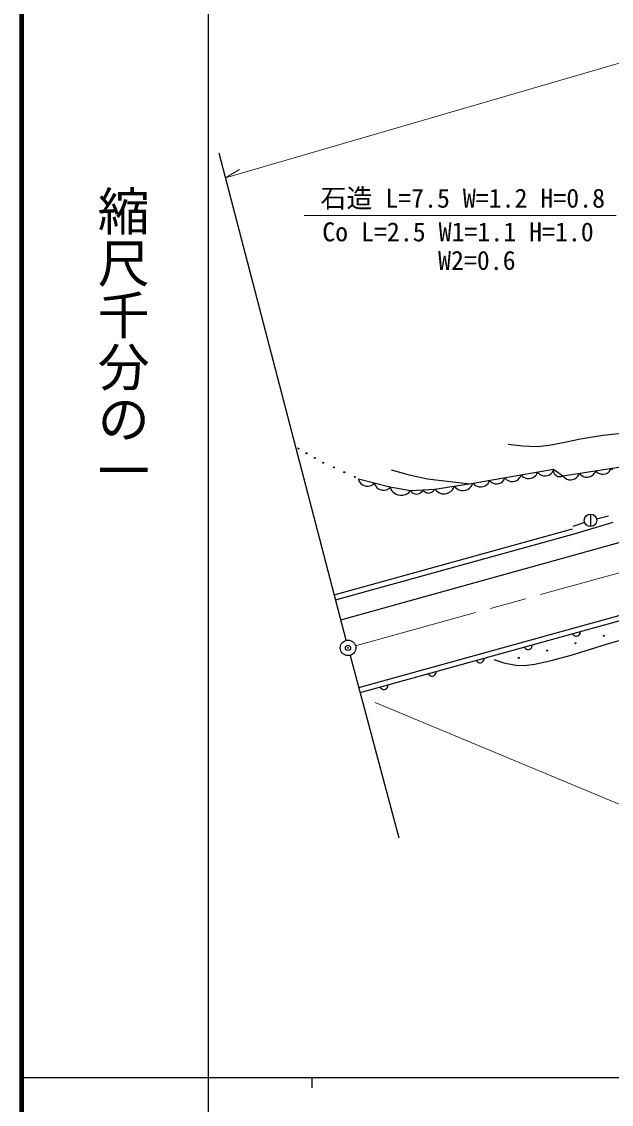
# Model space of a CAD drawing. Units: millimetres, scale not verified. Extents: x 40000 to 680000, y 20000 to 380000.
# Drawn here: x 40000 to 96882, y 202409 to 306771 of the extents above; entities that cross this region are included whole.
import ezdxf
from ezdxf.enums import TextEntityAlignment as Align

# ---------------------------------------------------------------- set-up
doc = ezdxf.new("R2010")
doc.units = ezdxf.units.MM
doc.header["$LTSCALE"] = 1000
doc.header["$PDMODE"] = 32
doc.header["$PDSIZE"] = 500
doc.linetypes.add('CHAIN', pattern=[18.5, 12, -1.5, 3.5, -1.5])
for name, color, linetype, lineweight in [('M-BGD', 7, 'Continuous', 25), ('M-BMK', 2, 'CHAIN', 13), ('M-BMK-OTRS', 5, 'Continuous', 25), ('M-BMK-SRVR', 3, 'Continuous', 25), ('M-STR-HTXT', 7, 'Continuous', 13), ('M-STR-STRC', 7, 'Continuous', 25), ('M-TTL', 2, 'Continuous', 140), ('M-TTL-BAND', 7, 'Continuous', 25)]:
    doc.layers.add(name, color=color, linetype=linetype, lineweight=lineweight)
doc.layers.add('M-OTRS', color=6, linetype='Continuous')
doc.styles.add('@ＭＳ ゴシック', font='')
doc.styles.add('ＭＳ ゴシック', font='')
doc.styles.get('@ＭＳ ゴシック').set_extended_font_data('@MS Gothic')
doc.styles.get('ＭＳ ゴシック').set_extended_font_data('MS Gothic')

msp = doc.modelspace()

# ---------------------------------------------------------------- linework, layer by layer
at = {"layer": 'M-BGD'}
for p, q in [((92214, 262983), (104710, 264971)), ((83552, 262273), (91291, 263622)), ((88116, 262906), (88183, 263080)), ((88183, 263080), (88305, 262939)), ((89504, 262953), (89614, 263069)), ((89614, 263069), (89692, 263180)), ((89692, 263180), (89759, 263354)), ((89759, 263354), (89881, 263213)), ((89881, 263213), (89992, 263135)), ((89992, 263135), (90135, 263063)), ((90135, 263063), (90340, 263001)), ((90340, 263001), (90535, 263002)), ((90535, 263002), (90724, 263035)), ((90724, 263035), (90908, 263100)), ((90908, 263100), (91080, 263227)), ((91080, 263227), (91190, 263344)), ((91190, 263344), (91268, 263455)), ((91268, 263455), (91335, 263629)), ((91291, 263622), (91283, 263494)), ((91283, 263494), (91300, 263402)), ((91291, 263622), (92214, 262983)), ((91300, 263402), (91334, 263297)), ((91334, 263297), (91405, 263168)), ((91405, 263168), (91501, 263075)), ((91501, 263075), (91610, 263000)), ((91610, 263000), (91731, 262943)), ((92079, 262943), (92196, 262995)), ((93645, 262951), (93725, 263061)), ((93725, 263061), (93794, 263234)), ((93794, 263234), (93914, 263091)), ((93914, 263091), (94024, 263011)), ((94024, 263011), (94166, 262937)), ((94939, 262962), (95114, 263087)), ((95114, 263087), (95225, 263202)), ((95225, 263202), (95305, 263312)), ((95305, 263312), (95375, 263485)), ((95375, 263485), (95487, 263351)), ((95487, 263351), (95590, 263277)), ((95590, 263277), (95723, 263207)), ((95723, 263207), (95915, 263146)), ((95915, 263146), (96097, 263145)), ((96097, 263145), (96275, 263173)), ((96275, 263173), (96448, 263231)), ((96448, 263231), (96612, 263348)), ((96612, 263348), (96716, 263456)), ((96716, 263456), (96791, 263559)), ((96791, 263559), (96856, 263721)), ((96856, 263721), (96976, 263578)), ((72477, 262699), (75530, 261918)), ((72477, 262699), (72530, 262520)), ((72530, 262520), (72599, 262403)), ((72599, 262403), (72699, 262278)), ((72699, 262278), (72862, 262138)), ((72862, 262138), (73040, 262059)), ((73040, 262059), (73226, 262012)), ((73226, 262012), (73420, 261995)), ((73420, 261995), (73629, 262040)), ((73629, 262040), (73777, 262102)), ((73777, 262102), (73894, 262171)), ((73894, 262171), (74027, 262302)), ((74027, 262302), (74080, 262123)), ((74080, 262123), (74149, 262006)), ((74149, 262006), (74250, 261882)), ((79861, 261705), (83552, 262273)), ((81655, 261788), (81738, 261994)), ((81738, 261994), (81873, 261832)), ((83222, 261821), (83348, 261950)), ((83348, 261950), (83438, 262073)), ((83438, 262073), (83518, 262267)), ((83552, 262273), (83675, 262131)), ((83675, 262131), (83786, 262053)), ((83786, 262053), (83928, 261981)), ((83928, 261981), (84134, 261919)), ((84328, 261921), (84518, 261954)), ((84518, 261954), (84701, 262018)), ((84701, 262018), (84874, 262146)), ((84874, 262146), (84984, 262262)), ((84984, 262262), (85062, 262373)), ((85062, 262373), (85129, 262547)), ((85129, 262547), (85243, 262415)), ((85243, 262415), (85347, 262342)), ((85347, 262342), (85481, 262274)), ((85481, 262274), (85674, 262216)), ((85674, 262216), (85856, 262217)), ((85856, 262217), (86034, 262248)), ((86034, 262248), (86206, 262309)), ((86206, 262309), (86368, 262428)), ((86368, 262428), (86470, 262538)), ((86470, 262538), (86544, 262642)), ((86544, 262642), (86606, 262805)), ((86606, 262805), (86728, 262664)), ((86728, 262664), (86840, 262586)), ((86840, 262586), (86982, 262513)), ((86982, 262513), (87188, 262452)), ((87188, 262452), (87382, 262453)), ((87382, 262453), (87572, 262486)), ((87572, 262486), (87755, 262550)), ((87755, 262550), (87928, 262678)), ((87928, 262678), (88037, 262795)), ((88037, 262795), (88116, 262906)), ((88305, 262939), (88416, 262860)), ((88416, 262860), (88558, 262788)), ((88558, 262788), (88764, 262726)), ((88764, 262726), (88959, 262728)), ((88959, 262728), (89148, 262761)), ((89148, 262761), (89331, 262825)), ((89331, 262825), (89504, 262953)), ((91731, 262943), (91877, 262922)), ((91877, 262922), (91987, 262926)), ((91987, 262926), (92079, 262943)), ((92214, 262983), (92334, 262840)), ((92334, 262840), (92444, 262760)), ((92444, 262760), (92586, 262685)), ((92586, 262685), (92790, 262621)), ((92790, 262621), (92985, 262619)), ((92985, 262619), (93175, 262649)), ((93175, 262649), (93359, 262711)), ((93359, 262711), (93534, 262836)), ((93534, 262836), (93645, 262951)), ((94166, 262937), (94371, 262872)), ((94371, 262872), (94565, 262871)), ((94565, 262871), (94755, 262901)), ((94755, 262901), (94939, 262962)), ((74250, 261882), (74412, 261741)), ((74412, 261741), (74590, 261663)), ((74590, 261663), (74776, 261615)), ((74776, 261615), (74970, 261598)), ((74970, 261598), (75180, 261644)), ((75180, 261644), (75327, 261705)), ((75327, 261705), (75444, 261774)), ((75444, 261774), (75577, 261906)), ((75530, 261918), (77518, 261563)), ((75530, 261918), (75613, 261700)), ((75613, 261700), (75710, 261560)), ((75710, 261560), (75846, 261414)), ((75846, 261414), (76061, 261254)), ((76061, 261254), (76290, 261172)), ((76290, 261172), (76527, 261130)), ((76527, 261130), (76770, 261127)), ((76770, 261127), (77027, 261203)), ((77027, 261203), (77206, 261293)), ((77206, 261293), (77345, 261390)), ((77345, 261390), (77498, 261566)), ((77518, 261563), (79861, 261705)), ((77518, 261563), (77597, 261447)), ((77597, 261447), (77673, 261380)), ((77673, 261380), (77773, 261314)), ((77773, 261314), (77921, 261250)), ((77921, 261250), (78066, 261235)), ((78066, 261235), (78210, 261244)), ((78210, 261244), (78352, 261277)), ((78352, 261277), (78492, 261357)), ((78492, 261357), (78583, 261435)), ((78583, 261435), (78651, 261511)), ((78651, 261511), (78715, 261635)), ((78715, 261635), (78788, 261529)), ((78788, 261529), (78858, 261468)), ((78858, 261468), (78950, 261407)), ((78950, 261407), (79085, 261349)), ((79085, 261349), (79218, 261335)), ((79218, 261335), (79350, 261343)), ((79350, 261343), (79481, 261373)), ((79481, 261373), (79608, 261447)), ((79608, 261447), (79692, 261518)), ((79692, 261518), (79754, 261588)), ((79754, 261588), (79813, 261702)), ((79861, 261705), (80002, 261534)), ((80002, 261534), (80132, 261439)), ((80132, 261439), (80300, 261349)), ((80300, 261349), (80542, 261271)), ((80542, 261271), (80773, 261268)), ((80773, 261268), (80999, 261303)), ((80999, 261303), (81218, 261375)), ((81218, 261375), (81426, 261523)), ((81426, 261523), (81559, 261658)), ((81559, 261658), (81655, 261788)), ((81873, 261832), (81996, 261742)), ((81996, 261742), (82154, 261657)), ((82154, 261657), (82384, 261583)), ((82384, 261583), (82603, 261580)), ((82603, 261580), (82817, 261613)), ((82817, 261613), (83025, 261682)), ((83025, 261682), (83222, 261821)), ((84134, 261919), (84328, 261921)), ((94865, 259303), (94865, 258103)), ((95446, 258852), (96608, 259151)), ((70146, 251514), (93146, 257885)), ((94298, 258506), (93165, 258111)), ((93285, 257405), (97048, 258540)), ((70279, 251032), (93285, 257405)), ((72508, 242584), (109604, 252869)), ((72637, 242101), (109737, 252388)), ((93121, 247780), (93177, 247696)), ((93177, 247696), (93245, 247632)), ((93245, 247632), (93343, 247577)), ((93343, 247577), (93433, 247552)), ((93433, 247552), (93534, 247546)), ((93534, 247546), (93657, 247581)), ((93657, 247581), (93741, 247637)), ((93741, 247637), (93806, 247705)), ((93806, 247705), (93861, 247803)), ((93861, 247803), (93886, 247893)), ((93886, 247893), (93891, 247994)), ((88483, 246495), (88540, 246411)), ((88540, 246411), (88607, 246346)), ((88607, 246346), (88706, 246291)), ((88897, 246261), (89020, 246295)), ((89020, 246295), (89104, 246351)), ((89104, 246351), (89168, 246419)), ((89168, 246419), (89224, 246517)), ((89224, 246517), (89249, 246607)), ((89249, 246607), (89254, 246708)), ((84586, 245232), (84611, 245322)), ((84611, 245322), (84616, 245423)), ((88706, 246291), (88796, 246266)), ((88796, 246266), (88897, 246261)), ((83846, 245209), (83902, 245125)), ((83902, 245125), (83970, 245061)), ((83970, 245061), (84068, 245005)), ((84068, 245005), (84158, 244980)), ((84158, 244980), (84259, 244975)), ((84259, 244975), (84382, 245009)), ((84382, 245009), (84466, 245066)), ((84466, 245066), (84531, 245133)), ((84531, 245133), (84586, 245232)), ((79208, 243923), (79265, 243839)), ((79265, 243839), (79332, 243775)), ((79332, 243775), (79431, 243719)), ((79431, 243719), (79521, 243694)), ((79521, 243694), (79622, 243689)), ((79622, 243689), (79745, 243723)), ((79745, 243723), (79829, 243780)), ((79829, 243780), (79893, 243847)), ((79893, 243847), (79949, 243946)), ((79949, 243946), (79974, 244036)), ((79974, 244036), (79979, 244137)), ((74571, 242637), (74627, 242553)), ((74627, 242553), (74695, 242489)), ((74695, 242489), (74793, 242433)), ((74793, 242433), (74883, 242409)), ((74883, 242409), (74984, 242403)), ((74984, 242403), (75107, 242438)), ((75107, 242438), (75191, 242494)), ((75191, 242494), (75256, 242562)), ((75256, 242562), (75311, 242660)), ((75311, 242660), (75336, 242750)), ((75336, 242750), (75341, 242851))]:
    msp.add_line(p, q, dxfattribs=at)
for points in [[(86927, 266048), (88327, 265879), (89721, 265826), (90896, 265945), (92076, 266177), (93892, 266559), (96069, 266898), (105708, 267921), (115255, 269242), (124556, 270094)], [(75638, 263563), (77377, 263086), (79156, 262715), (83233, 262223)], [(85547, 245284), (86509, 244976), (87679, 244740), (88485, 244725), (89485, 244841), (91072, 245183), (92999, 245716), (96838, 246886), (100890, 248010)]]:
    msp.add_lwpolyline(points, dxfattribs=at)
for centre, radius in [((66694, 265615), 50), ((67489, 265161), 50), ((68284, 264707), 50), ((69079, 264252), 50), ((70102, 263798), 50), ((71124, 263343), 50), ((72147, 262889), 50), ((94865, 258703), 600), ((96158, 247573), 50), ((93421, 246860), 50), ((87947, 245433), 50), ((90684, 246147), 50)]:
    msp.add_circle(centre, radius, dxfattribs=at)
at = {"layer": 'M-BMK'}
msp.add_line((72207, 246611), (167206, 272909), dxfattribs=at)
at = {"layer": 'M-BMK-OTRS'}
for p, q in [((71295, 247136), (59053, 294094)), ((71678, 245686), (76387, 228087))]:
    msp.add_line(p, q, dxfattribs=at)
at = {"layer": 'M-BMK-SRVR'}
for radius in [750, 30]:
    msp.add_circle((71484, 246410), radius, dxfattribs=at)
at = {"layer": 'M-OTRS'}
msp.add_point((71484, 246410), dxfattribs=at)
at = {"layer": 'M-STR-HTXT'}
for p, q in [((59677, 291703), (230966, 341643)), ((59677, 291703), (60999, 292526)), ((97348, 288087), (67252, 288087)), ((74085, 241148), (102218, 229433))]:
    msp.add_line(p, q, dxfattribs=at)
at = {"layer": 'M-STR-STRC'}
msp.add_line((70776, 249126), (139528, 268161), dxfattribs=at)
at = {"layer": 'M-TTL'}
msp.add_line((40000, 380000), (40000, 20000), dxfattribs=at)
at = {"layer": 'M-TTL-BAND'}
for p, q in [((58000, 370000), (58000, 20000)), ((40000, 205000), (579000, 205000)), ((68000, 205000), (68000, 204000))]:
    msp.add_line(p, q, dxfattribs=at)

# ---------------------------------------------------------------- texts
at = {"layer": 'M-STR-HTXT', "style": 'ＭＳ ゴシック'}
for s, p in [('石造 L=7.5 W=1.2 H=0.8', (82551, 289757)), ('Co L=2.5 W1=1.1 H=1.0', (82090, 286510)), ('W2=0.6', (83907, 283760))]:
    msp.add_text(s, height=1833, dxfattribs=at).set_placement(p, align=Align.MIDDLE_CENTER)
at = {"layer": 'M-TTL-BAND', "style": '@ＭＳ ゴシック'}
msp.add_text('縮尺千分の一', height=3666, rotation=270, dxfattribs=at).set_placement((49777, 261030), align=Align.MIDDLE_RIGHT)

doc.saveas('drawing.dxf')
